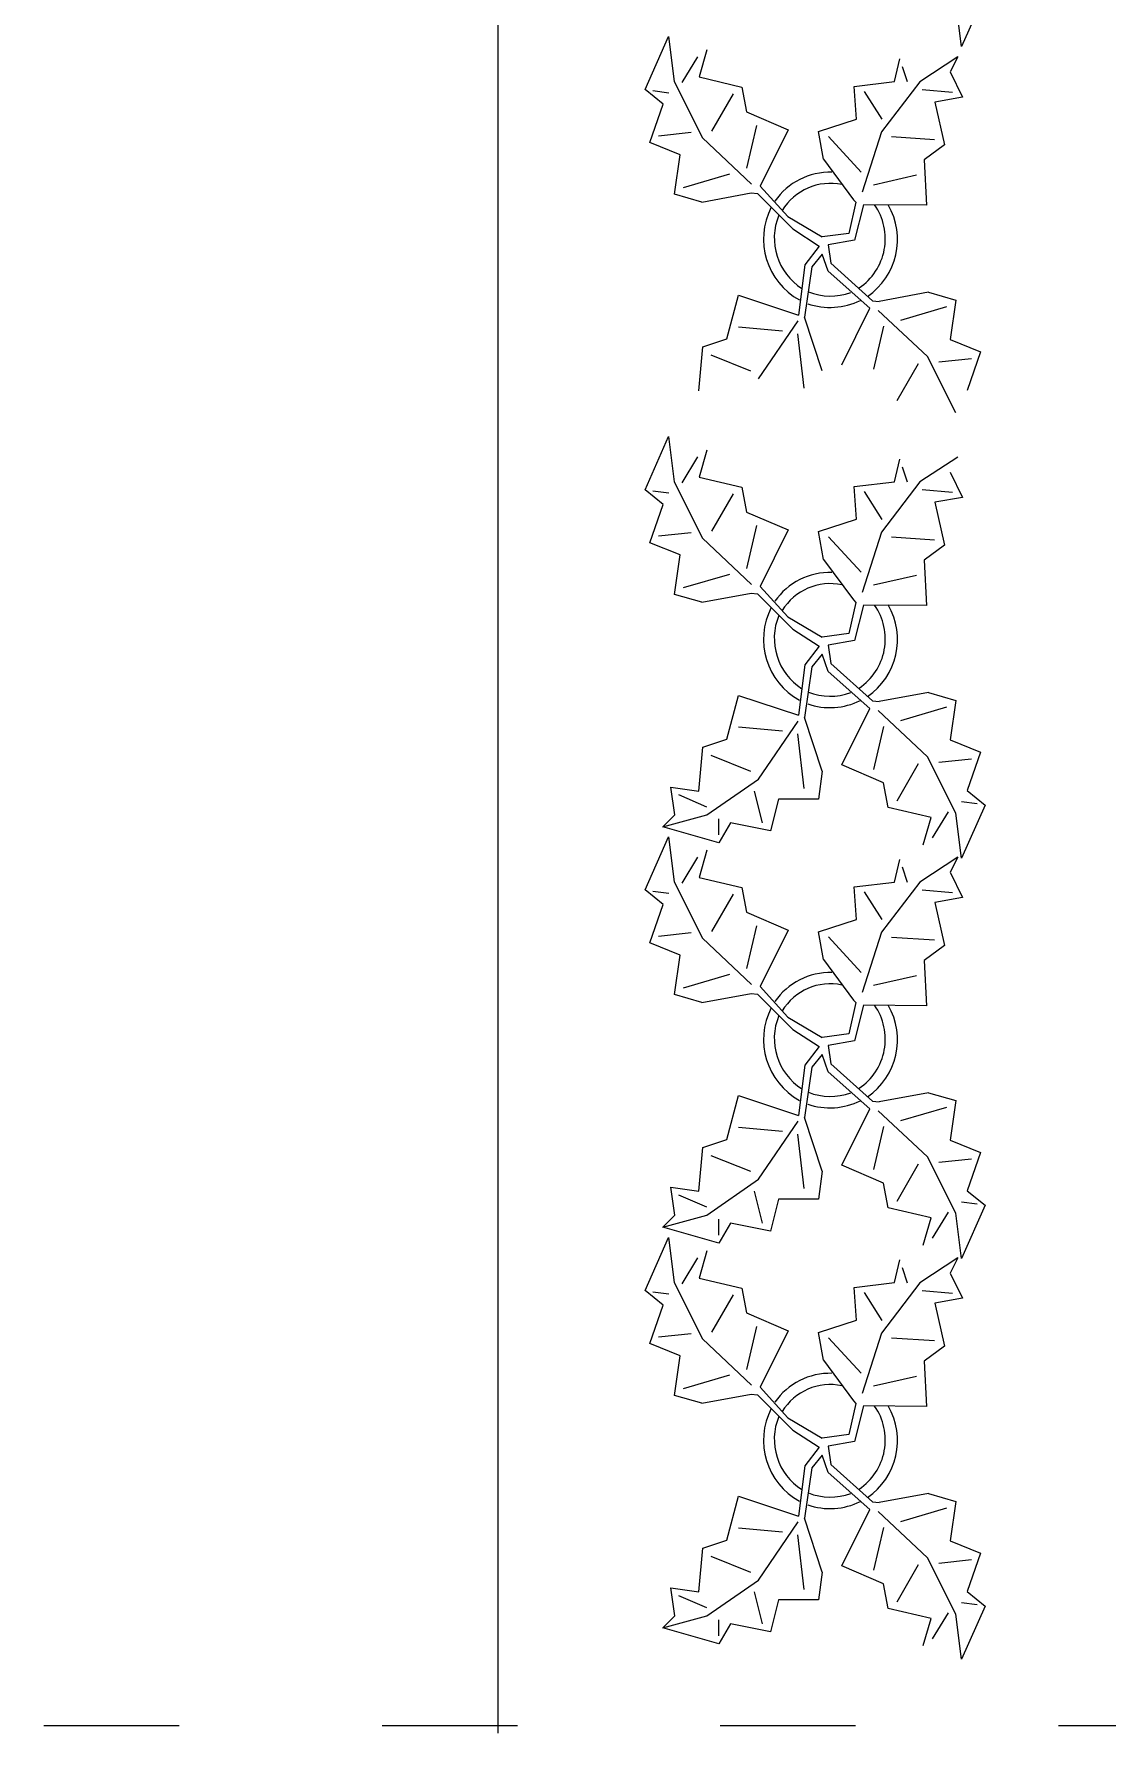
# Model space of a CAD drawing. Header units: inches. Extents: x 8624 to 20537, y 780 to 7738.
# Drawn here: x 17098.7 to 17193.9, y 1319 to 1469.7 of the extents above; entities that cross this region are included whole.
import ezdxf

# ---------------------------------------------------------------- set-up
doc = ezdxf.new("R2010")
doc.units = ezdxf.units.IN
doc.header["$MEASUREMENT"] = 0
doc.linetypes.add('ACAD_ISO03W100', pattern=[30, 12, -18])

msp = doc.modelspace()

# ---------------------------------------------------------------- linework, layer by layer
msp.add_line((17139.85, 2729.61), (17139.85, 1318.98))
at = {"color": 114, "linetype": 'Continuous'}
for p, q in [((17181, 1468.58), (17180.49, 1472.58)), ((17183.09, 1473.29), (17181, 1468.58)), ((17152.92, 1464.77), (17155, 1469.48)), ((17155, 1469.48), (17155.51, 1465.48)), ((17158.41, 1468.28), (17157.71, 1465.88)), ((17156.21, 1465.38), (17157.61, 1467.68)), ((17175.05, 1465.47), (17175.52, 1467.48)), ((17175.73, 1466.81), (17176.17, 1465.47)), ((17180.66, 1467.67), (17177.29, 1465.46)), ((17180.66, 1467.67), (17179.98, 1466.33)), ((17155.51, 1465.48), (17158.02, 1460.48)), ((17157.71, 1465.88), (17161.51, 1464.99)), ((17161.51, 1464.99), (17161.92, 1462.79)), ((17171.47, 1465.05), (17175.05, 1465.47)), ((17171.67, 1462.15), (17171.47, 1465.05)), ((17177.29, 1465.46), (17173.9, 1461.01)), ((17179.98, 1466.33), (17181.08, 1464.09)), ((17154.52, 1463.47), (17152.92, 1464.77)), ((17153.33, 1460.07), (17154.52, 1463.47)), ((17153.62, 1464.67), (17155.02, 1464.48)), ((17160.72, 1464.39), (17158.82, 1461.08)), ((17172.36, 1464.6), (17173.91, 1462.13)), ((17177.51, 1464.78), (17180.19, 1464.54)), ((17181.08, 1464.09), (17178.62, 1463.66)), ((17178.62, 1463.66), (17179.48, 1459.85)), ((17161.92, 1462.79), (17165.62, 1461.2)), ((17168.31, 1461.05), (17171.67, 1462.15)), ((17154.12, 1460.67), (17157.02, 1460.98)), ((17158.02, 1460.48), (17162.37, 1456.37)), ((17161.93, 1457.79), (17162.82, 1461.59)), ((17165.62, 1461.2), (17163.13, 1456.19)), ((17168.74, 1458.59), (17168.31, 1461.05)), ((17169.2, 1460.6), (17172.09, 1457.45)), ((17173.9, 1461.01), (17172.17, 1455.66)), ((17178.59, 1460.3), (17174.79, 1460.56)), ((17156.03, 1458.98), (17153.33, 1460.07)), ((17155.54, 1455.48), (17156.03, 1458.98)), ((17179.48, 1459.85), (17177.68, 1458.52)), ((17168.74, 1458.59), (17171.4, 1454.99)), ((17177.68, 1458.52), (17177.88, 1454.5)), ((17156.33, 1456.08), (17160.43, 1457.29)), ((17165.57, 1453.49), (17163.13, 1456.19)), ((17173.19, 1456.32), (17177, 1457.19)), ((17157.94, 1454.78), (17155.54, 1455.48)), ((17157.94, 1454.78), (17162.34, 1455.59)), ((17162.34, 1455.59), (17162.9, 1455.53)), ((17162.9, 1455.53), (17166.02, 1452.4)), ((17171.62, 1454.77), (17170.98, 1452)), ((17171.4, 1454.99), (17171.62, 1454.77)), ((17172.29, 1454.54), (17171.5, 1451.39)), ((17177.88, 1454.5), (17172.29, 1454.54)), ((17165.57, 1453.49), (17168.63, 1451.69)), ((17166.02, 1452.4), (17168.37, 1450.88)), ((17170.98, 1452), (17168.63, 1451.69)), ((17171.5, 1451.39), (17169.15, 1450.98)), ((17170.98, 1452), (17170.98, 1452)), ((17168.37, 1450.88), (17167.09, 1449.22)), ((17168.63, 1450.17), (17167.72, 1449.05)), ((17169.15, 1448.64), (17168.63, 1450.17)), ((17169.15, 1450.98), (17169.41, 1449.35)), ((17167.09, 1449.22), (17166.52, 1444.76)), ((17167.72, 1449.05), (17167.07, 1444.57)), ((17172.87, 1445.36), (17169.15, 1448.64)), ((17169.41, 1449.35), (17173.1, 1446.03)), ((17160.16, 1442.64), (17161.22, 1446.52)), ((17161.22, 1446.52), (17166.52, 1444.76)), ((17170.38, 1440.36), (17172.87, 1445.36)), ((17173.1, 1446.03), (17173.67, 1445.97)), ((17178.06, 1446.78), (17173.67, 1445.97)), ((17179.67, 1445.48), (17175.57, 1444.27)), ((17178.06, 1446.78), (17180.47, 1446.08)), ((17180.47, 1446.08), (17179.97, 1442.58)), ((17162.98, 1439.1), (17166.51, 1444.25)), ((17168.64, 1439.81), (17167.07, 1444.57)), ((17177.98, 1441.08), (17173.59, 1445.18)), ((17158.03, 1441.93), (17160.16, 1442.64)), ((17165.11, 1443.34), (17161.22, 1443.7)), ((17166.44, 1443.11), (17167.01, 1438.27)), ((17174.07, 1443.77), (17173.18, 1439.96)), ((17179.97, 1442.58), (17182.68, 1441.49)), ((17157.68, 1438.04), (17158.03, 1441.93)), ((17158.74, 1441.22), (17162.28, 1439.81)), ((17180.49, 1436.08), (17177.98, 1441.08)), ((17181.88, 1440.88), (17178.98, 1440.58)), ((17182.68, 1441.49), (17181.48, 1438.08)), ((17175.29, 1437.17), (17177.18, 1440.47)), ((17152.92, 1429.27), (17155, 1433.98)), ((17155, 1433.98), (17155.51, 1429.98)), ((17156.21, 1429.88), (17157.61, 1432.18)), ((17158.41, 1432.78), (17157.71, 1430.38)), ((17175.05, 1429.97), (17175.52, 1431.98)), ((17180.66, 1432.17), (17177.29, 1429.96)), ((17157.71, 1430.38), (17161.51, 1429.49)), ((17175.73, 1431.31), (17176.17, 1429.97)), ((17179.98, 1430.83), (17181.08, 1428.59)), ((17154.52, 1427.97), (17152.92, 1429.27)), ((17153.62, 1429.17), (17155.02, 1428.98)), ((17155.51, 1429.98), (17158.02, 1424.98)), ((17160.72, 1428.89), (17158.82, 1425.58)), ((17161.51, 1429.49), (17161.92, 1427.29)), ((17171.47, 1429.55), (17175.05, 1429.97)), ((17171.67, 1426.65), (17171.47, 1429.55)), ((17172.36, 1429.1), (17173.91, 1426.63)), ((17177.29, 1429.96), (17173.9, 1425.51)), ((17177.51, 1429.28), (17180.19, 1429.04)), ((17153.33, 1424.57), (17154.52, 1427.97)), ((17161.92, 1427.29), (17165.62, 1425.7)), ((17181.08, 1428.59), (17178.62, 1428.16)), ((17178.62, 1428.16), (17179.48, 1424.35)), ((17161.93, 1422.29), (17162.82, 1426.09)), ((17168.31, 1425.55), (17171.67, 1426.65)), ((17156.03, 1423.48), (17153.33, 1424.57)), ((17154.12, 1425.17), (17157.02, 1425.48)), ((17158.02, 1424.98), (17162.37, 1420.87)), ((17165.62, 1425.7), (17163.13, 1420.69)), ((17168.74, 1423.09), (17168.31, 1425.55)), ((17169.2, 1425.1), (17172.09, 1421.95)), ((17173.9, 1425.51), (17172.17, 1420.16)), ((17178.59, 1424.8), (17174.79, 1425.06)), ((17179.48, 1424.35), (17177.68, 1423.02)), ((17155.54, 1419.98), (17156.03, 1423.48)), ((17168.74, 1423.09), (17171.4, 1419.49)), ((17177.68, 1423.02), (17177.88, 1419)), ((17156.33, 1420.58), (17160.43, 1421.79)), ((17173.19, 1420.82), (17177, 1421.69)), ((17157.94, 1419.28), (17155.54, 1419.98)), ((17157.94, 1419.28), (17162.34, 1420.09)), ((17162.34, 1420.09), (17162.9, 1420.03)), ((17162.9, 1420.03), (17166.02, 1416.9)), ((17165.57, 1417.99), (17163.13, 1420.69)), ((17171.62, 1419.27), (17170.98, 1416.5)), ((17171.4, 1419.49), (17171.62, 1419.27)), ((17172.29, 1419.04), (17171.5, 1415.89)), ((17177.88, 1419), (17172.29, 1419.04)), ((17165.57, 1417.99), (17168.63, 1416.19)), ((17166.02, 1416.9), (17168.37, 1415.38)), ((17168.37, 1415.38), (17167.09, 1413.72)), ((17170.98, 1416.5), (17168.63, 1416.19)), ((17171.5, 1415.89), (17169.15, 1415.48)), ((17169.15, 1415.48), (17169.41, 1413.85)), ((17170.98, 1416.5), (17170.98, 1416.5)), ((17167.09, 1413.72), (17166.52, 1409.26)), ((17168.63, 1414.67), (17167.72, 1413.55)), ((17169.15, 1413.14), (17168.63, 1414.67)), ((17169.41, 1413.85), (17173.1, 1410.53)), ((17167.72, 1413.55), (17167.07, 1409.07)), ((17172.87, 1409.86), (17169.15, 1413.14)), ((17160.16, 1407.14), (17161.22, 1411.02)), ((17161.22, 1411.02), (17166.52, 1409.26)), ((17178.06, 1411.28), (17173.67, 1410.47)), ((17178.06, 1411.28), (17180.47, 1410.58)), ((17170.38, 1404.86), (17172.87, 1409.86)), ((17173.1, 1410.53), (17173.67, 1410.47)), ((17177.98, 1405.58), (17173.59, 1409.68)), ((17179.67, 1409.98), (17175.57, 1408.77)), ((17180.47, 1410.58), (17179.97, 1407.08)), ((17165.11, 1407.84), (17161.22, 1408.2)), ((17162.98, 1403.6), (17166.51, 1408.75)), ((17168.64, 1404.31), (17167.07, 1409.07)), ((17174.07, 1408.27), (17173.18, 1404.46)), ((17157.68, 1402.54), (17158.03, 1406.43)), ((17158.03, 1406.43), (17160.16, 1407.14)), ((17166.44, 1407.61), (17167.01, 1402.77)), ((17179.97, 1407.08), (17182.68, 1405.99)), ((17158.74, 1405.72), (17162.28, 1404.31)), ((17174.08, 1403.27), (17170.38, 1404.86)), ((17175.29, 1401.67), (17177.18, 1404.97)), ((17180.49, 1400.58), (17177.98, 1405.58)), ((17181.88, 1405.38), (17178.98, 1405.08)), ((17182.68, 1405.99), (17181.48, 1402.58)), ((17158.39, 1400.42), (17162.98, 1403.6)), ((17168.64, 1404.31), (17168.29, 1401.83)), ((17174.49, 1401.07), (17174.08, 1403.27)), ((17155.21, 1402.89), (17157.68, 1402.54)), ((17155.56, 1400.42), (17155.21, 1402.89)), ((17158.39, 1401.12), (17155.91, 1402.19)), ((17163.34, 1399.71), (17162.63, 1402.54)), ((17164.75, 1401.83), (17164.05, 1399)), ((17168.29, 1401.83), (17164.75, 1401.83)), ((17181.48, 1402.58), (17183.09, 1401.29)), ((17154.5, 1399.36), (17158.39, 1400.42)), ((17154.5, 1399.36), (17155.56, 1400.42)), ((17178.29, 1400.18), (17174.49, 1401.07)), ((17177.59, 1397.77), (17178.29, 1400.18)), ((17179.79, 1400.68), (17178.39, 1398.38)), ((17181, 1396.58), (17180.49, 1400.58)), ((17182.39, 1401.39), (17180.99, 1401.58)), ((17183.09, 1401.29), (17181, 1396.58)), ((17159.45, 1397.94), (17154.5, 1399.36)), ((17159.45, 1398.65), (17159.45, 1400.06)), ((17160.51, 1399.71), (17159.45, 1397.94)), ((17164.05, 1399), (17160.51, 1399.71)), ((17152.92, 1393.77), (17155, 1398.48)), ((17155, 1398.48), (17155.51, 1394.48)), ((17158.41, 1397.28), (17157.71, 1394.88)), ((17156.21, 1394.38), (17157.61, 1396.68)), ((17175.05, 1394.47), (17175.52, 1396.48)), ((17175.73, 1395.81), (17176.17, 1394.47)), ((17180.66, 1396.67), (17177.29, 1394.46)), ((17180.66, 1396.67), (17179.98, 1395.33)), ((17155.51, 1394.48), (17158.02, 1389.48)), ((17157.71, 1394.88), (17161.51, 1393.99)), ((17171.47, 1394.05), (17175.05, 1394.47)), ((17177.29, 1394.46), (17173.9, 1390.01)), ((17179.98, 1395.33), (17181.08, 1393.09)), ((17154.52, 1392.47), (17152.92, 1393.77)), ((17153.62, 1393.67), (17155.02, 1393.48)), ((17160.72, 1393.39), (17158.82, 1390.08)), ((17161.51, 1393.99), (17161.92, 1391.79)), ((17171.67, 1391.15), (17171.47, 1394.05)), ((17172.36, 1393.6), (17173.91, 1391.13)), ((17177.51, 1393.78), (17180.19, 1393.54)), ((17181.08, 1393.09), (17178.62, 1392.66)), ((17178.62, 1392.66), (17179.48, 1388.85)), ((17153.33, 1389.07), (17154.52, 1392.47)), ((17161.92, 1391.79), (17165.62, 1390.2)), ((17168.31, 1390.05), (17171.67, 1391.15)), ((17154.12, 1389.67), (17157.02, 1389.98)), ((17161.93, 1386.79), (17162.82, 1390.59)), ((17165.62, 1390.2), (17163.13, 1385.19)), ((17168.74, 1387.59), (17168.31, 1390.05)), ((17169.2, 1389.6), (17172.09, 1386.45)), ((17173.9, 1390.01), (17172.17, 1384.66)), ((17156.03, 1387.98), (17153.33, 1389.07)), ((17158.02, 1389.48), (17162.37, 1385.37)), ((17178.59, 1389.3), (17174.79, 1389.56)), ((17179.48, 1388.85), (17177.68, 1387.52)), ((17155.54, 1384.48), (17156.03, 1387.98)), ((17168.74, 1387.59), (17171.4, 1383.99)), ((17177.68, 1387.52), (17177.88, 1383.5)), ((17156.33, 1385.08), (17160.43, 1386.29)), ((17165.57, 1382.49), (17163.13, 1385.19)), ((17173.19, 1385.32), (17177, 1386.19)), ((17157.94, 1383.78), (17155.54, 1384.48)), ((17157.94, 1383.78), (17162.34, 1384.59)), ((17162.34, 1384.59), (17162.9, 1384.53)), ((17162.9, 1384.53), (17166.02, 1381.4)), ((17171.62, 1383.77), (17170.98, 1381)), ((17171.4, 1383.99), (17171.62, 1383.77)), ((17165.57, 1382.49), (17168.63, 1380.69)), ((17172.29, 1383.54), (17171.5, 1380.39)), ((17177.88, 1383.5), (17172.29, 1383.54)), ((17166.02, 1381.4), (17168.37, 1379.88)), ((17170.98, 1381), (17168.63, 1380.69)), ((17170.98, 1381), (17170.98, 1381)), ((17168.37, 1379.88), (17167.09, 1378.22)), ((17168.63, 1379.17), (17167.72, 1378.05)), ((17169.15, 1377.64), (17168.63, 1379.17)), ((17171.5, 1380.39), (17169.15, 1379.98)), ((17169.15, 1379.98), (17169.41, 1378.35)), ((17167.09, 1378.22), (17166.52, 1373.76)), ((17167.72, 1378.05), (17167.07, 1373.57)), ((17172.87, 1374.36), (17169.15, 1377.64)), ((17169.41, 1378.35), (17173.1, 1375.03)), ((17160.16, 1371.64), (17161.22, 1375.52)), ((17161.22, 1375.52), (17166.52, 1373.76)), ((17173.1, 1375.03), (17173.67, 1374.97)), ((17178.06, 1375.78), (17173.67, 1374.97)), ((17178.06, 1375.78), (17180.47, 1375.08)), ((17180.47, 1375.08), (17179.97, 1371.58)), ((17162.98, 1368.1), (17166.51, 1373.25)), ((17168.64, 1368.81), (17167.07, 1373.57)), ((17170.38, 1369.36), (17172.87, 1374.36)), ((17177.98, 1370.08), (17173.59, 1374.18)), ((17179.67, 1374.48), (17175.57, 1373.27)), ((17158.03, 1370.93), (17160.16, 1371.64)), ((17165.11, 1372.34), (17161.22, 1372.7)), ((17166.44, 1372.11), (17167.01, 1367.27)), ((17174.07, 1372.77), (17173.18, 1368.96)), ((17179.97, 1371.58), (17182.68, 1370.49)), ((17157.68, 1367.04), (17158.03, 1370.93)), ((17158.74, 1370.22), (17162.28, 1368.81)), ((17180.49, 1365.08), (17177.98, 1370.08)), ((17182.68, 1370.49), (17181.48, 1367.08)), ((17168.64, 1368.81), (17168.29, 1366.33)), ((17174.08, 1367.77), (17170.38, 1369.36)), ((17175.29, 1366.17), (17177.18, 1369.47)), ((17181.88, 1369.88), (17178.98, 1369.58)), ((17155.21, 1367.39), (17157.68, 1367.04)), ((17155.56, 1364.92), (17155.21, 1367.39)), ((17158.39, 1364.92), (17162.98, 1368.1)), ((17163.34, 1364.21), (17162.63, 1367.04)), ((17174.49, 1365.57), (17174.08, 1367.77)), ((17181.48, 1367.08), (17183.09, 1365.79)), ((17158.39, 1365.62), (17155.91, 1366.69)), ((17164.75, 1366.33), (17164.05, 1363.5)), ((17168.29, 1366.33), (17164.75, 1366.33)), ((17178.29, 1364.68), (17174.49, 1365.57)), ((17182.39, 1365.89), (17180.99, 1366.08)), ((17183.09, 1365.79), (17181, 1361.08)), ((17154.5, 1363.86), (17158.39, 1364.92)), ((17154.5, 1363.86), (17155.56, 1364.92)), ((17159.45, 1363.15), (17159.45, 1364.56)), ((17160.51, 1364.21), (17159.45, 1362.44)), ((17164.05, 1363.5), (17160.51, 1364.21)), ((17177.59, 1362.27), (17178.29, 1364.68)), ((17179.79, 1365.18), (17178.39, 1362.88)), ((17181, 1361.08), (17180.49, 1365.08)), ((17152.92, 1358.22), (17155, 1362.93)), ((17159.45, 1362.44), (17154.5, 1363.86)), ((17155, 1362.93), (17155.51, 1358.93)), ((17156.21, 1358.83), (17157.61, 1361.13)), ((17158.41, 1361.74), (17157.71, 1359.33)), ((17180.66, 1361.12), (17177.29, 1358.91)), ((17180.66, 1361.12), (17179.98, 1359.78)), ((17175.05, 1358.93), (17175.52, 1360.94)), ((17175.73, 1360.26), (17176.17, 1358.92)), ((17179.98, 1359.78), (17181.08, 1357.54)), ((17154.52, 1356.93), (17152.92, 1358.22)), ((17153.62, 1358.13), (17155.02, 1357.93)), ((17155.51, 1358.93), (17158.02, 1353.94)), ((17157.71, 1359.33), (17161.51, 1358.44)), ((17161.51, 1358.44), (17161.92, 1356.24)), ((17171.47, 1358.51), (17175.05, 1358.93)), ((17171.67, 1355.6), (17171.47, 1358.51)), ((17172.36, 1358.05), (17173.91, 1355.58)), ((17177.29, 1358.91), (17173.9, 1354.46)), ((17177.51, 1358.24), (17180.19, 1357.99)), ((17153.33, 1353.52), (17154.52, 1356.93)), ((17160.72, 1357.84), (17158.82, 1354.54)), ((17181.08, 1357.54), (17178.62, 1357.11)), ((17178.62, 1357.11), (17179.48, 1353.3)), ((17161.92, 1356.24), (17165.62, 1354.65)), ((17161.93, 1351.24), (17162.82, 1355.05)), ((17168.31, 1354.51), (17171.67, 1355.6)), ((17156.03, 1352.43), (17153.33, 1353.52)), ((17154.12, 1354.13), (17157.02, 1354.43)), ((17158.02, 1353.94), (17162.37, 1349.83)), ((17165.62, 1354.65), (17163.13, 1349.65)), ((17168.74, 1352.04), (17168.31, 1354.51)), ((17169.2, 1354.05), (17172.09, 1350.9)), ((17173.9, 1354.46), (17172.17, 1349.11)), ((17178.59, 1353.76), (17174.79, 1354.01)), ((17155.54, 1348.93), (17156.03, 1352.43)), ((17168.74, 1352.04), (17171.4, 1348.45)), ((17179.48, 1353.3), (17177.68, 1351.98)), ((17177.68, 1351.98), (17177.88, 1347.95)), ((17156.33, 1349.53), (17160.43, 1350.74)), ((17173.19, 1349.77), (17177, 1350.64)), ((17157.94, 1348.24), (17155.54, 1348.93)), ((17157.94, 1348.24), (17162.34, 1349.05)), ((17162.34, 1349.05), (17162.9, 1348.98)), ((17162.9, 1348.98), (17166.02, 1345.86)), ((17165.57, 1346.94), (17163.13, 1349.65)), ((17171.62, 1348.22), (17170.98, 1345.45)), ((17171.4, 1348.45), (17171.62, 1348.22)), ((17172.29, 1347.99), (17171.5, 1344.84)), ((17177.88, 1347.95), (17172.29, 1347.99)), ((17165.57, 1346.94), (17168.63, 1345.15)), ((17166.02, 1345.86), (17168.37, 1344.33)), ((17170.98, 1345.45), (17168.63, 1345.15)), ((17171.5, 1344.84), (17169.15, 1344.43)), ((17169.15, 1344.43), (17169.41, 1342.81)), ((17170.98, 1345.45), (17170.98, 1345.45)), ((17168.37, 1344.33), (17167.09, 1342.68)), ((17168.63, 1343.62), (17167.72, 1342.5)), ((17169.15, 1342.09), (17168.63, 1343.62)), ((17167.09, 1342.68), (17166.52, 1338.21)), ((17167.72, 1342.5), (17167.07, 1338.03)), ((17172.87, 1338.82), (17169.15, 1342.09)), ((17169.41, 1342.81), (17173.1, 1339.49)), ((17160.16, 1336.09), (17161.22, 1339.98)), ((17161.22, 1339.98), (17166.52, 1338.21)), ((17178.06, 1340.23), (17173.67, 1339.42)), ((17178.06, 1340.23), (17180.47, 1339.53)), ((17170.38, 1333.81), (17172.87, 1338.82)), ((17173.1, 1339.49), (17173.67, 1339.42)), ((17177.98, 1334.53), (17173.59, 1338.64)), ((17179.67, 1338.93), (17175.57, 1337.72)), ((17180.47, 1339.53), (17179.97, 1336.03)), ((17165.11, 1336.8), (17161.22, 1337.15)), ((17162.98, 1332.55), (17166.51, 1337.7)), ((17168.64, 1333.26), (17167.07, 1338.03)), ((17174.07, 1337.22), (17173.18, 1333.42)), ((17157.68, 1331.49), (17158.03, 1335.38)), ((17158.03, 1335.38), (17160.16, 1336.09)), ((17166.44, 1336.57), (17167.01, 1331.72)), ((17179.97, 1336.03), (17182.68, 1334.94)), ((17158.74, 1334.67), (17162.28, 1333.26)), ((17174.08, 1332.22), (17170.38, 1333.81)), ((17175.29, 1330.62), (17177.18, 1333.93)), ((17180.49, 1329.53), (17177.98, 1334.53)), ((17181.88, 1334.34), (17178.98, 1334.03)), ((17182.68, 1334.94), (17181.48, 1331.54)), ((17158.39, 1329.37), (17162.98, 1332.55)), ((17168.64, 1333.26), (17168.29, 1330.79)), ((17155.21, 1331.85), (17157.68, 1331.49)), ((17155.56, 1329.37), (17155.21, 1331.85)), ((17158.39, 1330.08), (17155.91, 1331.14)), ((17163.34, 1328.66), (17162.63, 1331.49)), ((17174.49, 1330.02), (17174.08, 1332.22)), ((17181.48, 1331.54), (17183.09, 1330.24)), ((17154.5, 1328.31), (17158.39, 1329.37)), ((17154.5, 1328.31), (17155.56, 1329.37)), ((17164.75, 1330.79), (17164.05, 1327.96)), ((17168.29, 1330.79), (17164.75, 1330.79)), ((17178.29, 1329.13), (17174.49, 1330.02)), ((17179.79, 1329.63), (17178.39, 1327.33)), ((17181, 1325.54), (17180.49, 1329.53)), ((17182.39, 1330.34), (17180.99, 1330.54)), ((17183.09, 1330.24), (17181, 1325.54)), ((17159.45, 1326.9), (17154.5, 1328.31)), ((17159.45, 1327.6), (17159.45, 1329.02)), ((17160.51, 1328.66), (17159.45, 1326.9)), ((17164.05, 1327.96), (17160.51, 1328.66)), ((17177.59, 1326.73), (17178.29, 1329.13))]:
    msp.add_line(p, q, dxfattribs=at)
at = {"color": 2, "linetype": 'ACAD_ISO03W100'}
msp.add_line((17291.59, 1319.61), (16732.12, 1319.61), dxfattribs=at)
at = {"color": 114, "linetype": 'Continuous'}
for centre, radius, start, end in [((17169.35, 1451.44), 6, 88.6147, 145.1169), ((17169.35, 1451.44), 5, 78.1647, 148.6725), ((17168.98, 1451.53), 5.25, 303.8219, 34.9414), ((17169.18, 1451.47), 6.13, 304.3757, 30.1028), ((17169.57, 1451.49), 6.15, 152.5812, 241.2714), ((17169.67, 1451.58), 5.29, 157.3711, 237.472), ((17169.32, 1451.57), 6.13, 251.2017, 296.0918), ((17169.35, 1451.73), 5.28, 248.4094, 290.0301), ((17169.35, 1415.94), 6, 88.6147, 145.1169), ((17169.35, 1415.94), 5, 78.1647, 148.6725), ((17169.57, 1415.99), 6.15, 152.5812, 241.2714), ((17168.98, 1416.03), 5.25, 303.8219, 34.9414), ((17169.18, 1415.97), 6.13, 304.3757, 30.1028), ((17169.67, 1416.08), 5.29, 157.3711, 237.472), ((17169.35, 1416.23), 5.28, 248.4094, 290.0301), ((17169.32, 1416.07), 6.13, 251.2017, 296.0918), ((17169.35, 1380.44), 6, 88.6147, 145.1169), ((17169.35, 1380.44), 5, 78.1647, 148.6725), ((17169.57, 1380.49), 6.15, 152.5812, 241.2714), ((17169.67, 1380.58), 5.29, 157.3711, 237.472), ((17168.98, 1380.53), 5.25, 303.8219, 34.9414), ((17169.18, 1380.47), 6.13, 304.3757, 30.1028), ((17169.32, 1380.57), 6.13, 251.2017, 296.0918), ((17169.35, 1380.73), 5.28, 248.4094, 290.0301), ((17169.35, 1344.89), 6, 88.6147, 145.1169), ((17169.35, 1344.89), 5, 78.1647, 148.6725), ((17169.57, 1344.94), 6.15, 152.5812, 241.2714), ((17168.98, 1344.98), 5.25, 303.8219, 34.9414), ((17169.18, 1344.92), 6.13, 304.3757, 30.1028), ((17169.67, 1345.03), 5.29, 157.3711, 237.472), ((17169.35, 1345.19), 5.28, 248.4094, 290.0301), ((17169.32, 1345.02), 6.13, 251.2017, 296.0918)]:
    msp.add_arc(centre, radius, start, end, dxfattribs=at)

doc.saveas('drawing.dxf')
